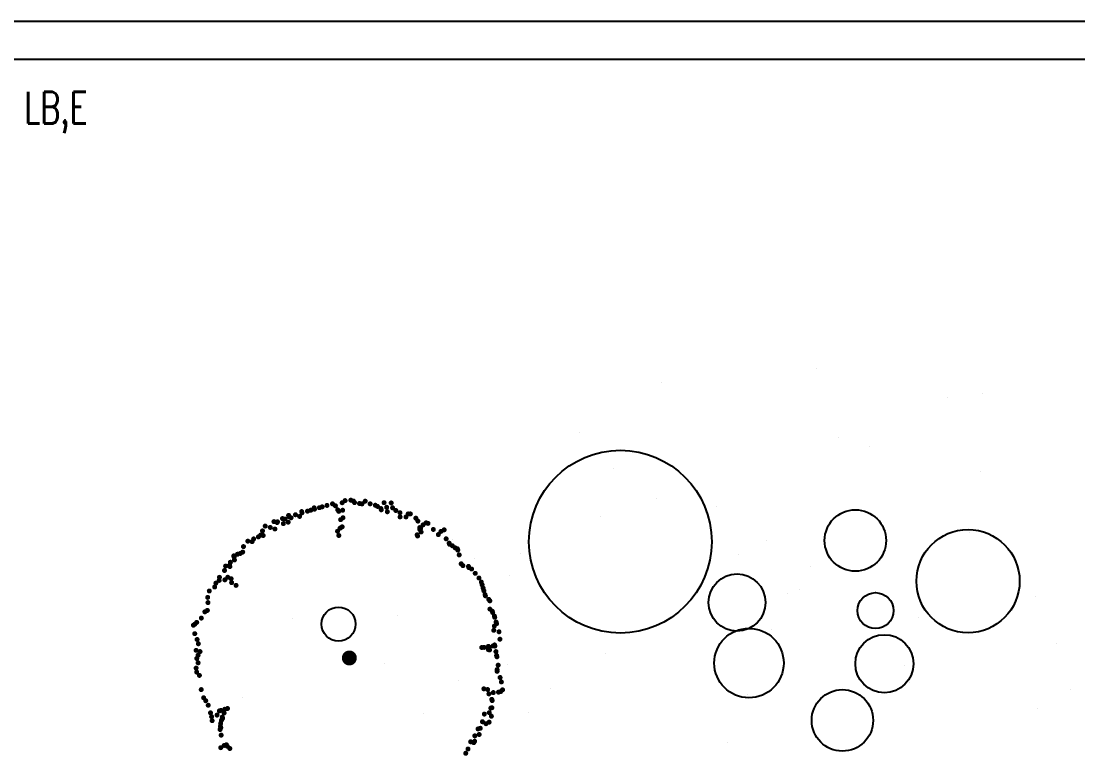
# Model space of a CAD drawing. Extents: x 17.6 to 65.2, y 116.5 to 153.5.
# Drawn here: x 58.643 to 61.991, y 140.579 to 142.894 of the extents above; entities that cross this region are included whole.
import ezdxf

# ---------------------------------------------------------------- set-up
doc = ezdxf.new("R2010")
doc.units = 0
doc.header["$MEASUREMENT"] = 0
doc.layers.get('0').update_dxf_attribs({"linetype": 'CONTINUOUS'})
doc.layers.add('INST_-_AR_CONDICIONADO', color=1, linetype='CONTINUOUS')
doc.layers.add('INST_-_MATRIZ', color=9, linetype='CONTINUOUS')
doc.styles.add('TICK-50', font='ROMANS.SHX', dxfattribs={"height": 0.1, "bigfont": 'alf.shx'})

# ---------------------------------------------------------------- blocks, each defined once
blk = doc.blocks.new('JARDIM02')
at = {"color": 0, "linetype": 'BYBLOCK'}
for p, q in [((-12.088, -13.267), (-12.088, -13.267)), ((-9.457, -13.266), (-9.457, -13.266)), ((-8.974, -13.262), (-8.974, -13.262)), ((-9.977, -13.334), (-9.977, -13.334)), ((-11.335, -13.513), (-11.335, -13.513)), ((-12.148, -13.62), (-12.148, -13.62)), ((-8.892, -13.635), (-8.892, -13.635)), ((-10.777, -13.796), (-10.777, -13.796)), ((-11.898, -14.513), (-11.898, -14.513)), ((-10.106, -14.53), (-10.106, -14.53)), ((-12.798, -14.804), (-12.798, -14.804)), ((-12.066, -14.785), (-12.066, -14.785)), ((-9.684, -14.799), (-9.684, -14.799)), ((-9.508, -14.797), (-9.508, -14.797)), ((-10.903, -15.425), (-10.903, -15.425)), ((-10.719, -15.594), (-10.719, -15.594)), ((-10.714, -15.723), (-10.714, -15.723)), ((-11.28, -15.771), (-11.28, -15.771)), ((-10.413, -15.981), (-10.413, -15.981)), ((-11.226, -16.088), (-11.226, -16.088)), ((-11.747, -16.156), (-11.747, -16.156)), ((-13.105, -16.335), (-13.105, -16.335)), ((-9.849, -16.391), (-9.849, -16.391)), ((-12.003, -16.712), (-12.003, -16.712)), ((-9.445, -16.724), (-9.445, -16.724)), ((-12.412, -17.04), (-12.412, -17.04)), ((-12.855, -17.269), (-12.855, -17.269)), ((-11.991, -17.308), (-11.991, -17.308)), ((-10.651, -17.65), (-10.651, -17.65)), ((-11.86, -18.181), (-11.86, -18.181)), ((-10.472, -18.276), (-10.472, -18.276)), ((-11.675, -18.35), (-11.675, -18.35)), ((-10.304, -18.556), (-10.304, -18.556)), ((-11.94, -18.639), (-11.94, -18.639)), ((-10.825, -18.624), (-10.825, -18.624)), ((-12.183, -18.803), (-12.183, -18.803)), ((-10.805, -19.147), (-10.805, -19.147)), ((-11.605, -19.544), (-11.605, -19.544)), ((-10.588, -19.576), (-10.588, -19.576)), ((-11.183, -19.812), (-11.183, -19.812)), ((-11.877, -20.566), (-11.877, -20.566)), ((-11.261, -21.271), (-11.261, -21.271))]:
    blk.add_line(p, q, dxfattribs=at)
for points, const_width in [([(-11.517, -18.619, 1), (-11.492, -18.619, 1)], 0.025), ([(-11.5, -18.613, 1), (-11.475, -18.613, 1)], 0.025), ([(-11.392, -18.619, 1), (-11.367, -18.619, 1)], 0.025), ([(-11.379, -18.619, 1), (-11.354, -18.619, 1)], 0.025), ([(-11.34, -18.613, 1), (-11.315, -18.613, 1)], 0.025), ([(-11.328, -18.613, 1), (-11.303, -18.613, 1)], 0.025), ([(-11.278, -18.613, 1), (-11.253, -18.613, 1)], 0.025), ([(-11.261, -18.613, 1), (-11.236, -18.613, 1)], 0.025), ([(-11.175, -18.613, 1), (-11.15, -18.613, 1)], 0.025), ([(-11.893, -18.721, 1), (-11.868, -18.721, 1)], 0.025), ([(-11.88, -18.721, 1), (-11.855, -18.721, 1)], 0.025), ([(-11.859, -18.699, 1), (-11.834, -18.699, 1)], 0.025), ([(-11.807, -18.676, 1), (-11.782, -18.676, 1)], 0.025), ([(-11.751, -18.653, 1), (-11.726, -18.653, 1)], 0.025), ([(-11.705, -18.642, 1), (-11.68, -18.642, 1)], 0.025), ([(-11.677, -18.642, 1), (-11.652, -18.642, 1)], 0.025), ([(-11.642, -18.642, 1), (-11.617, -18.642, 1)], 0.025), ([(-11.614, -18.642, 1), (-11.589, -18.642, 1)], 0.025), ([(-11.574, -18.642, 1), (-11.549, -18.642, 1)], 0.025), ([(-11.561, -18.642, 1), (-11.536, -18.642, 1)], 0.025), ([(-11.42, -18.636, 1), (-11.395, -18.636, 1)], 0.025), ([(-11.243, -18.642, 1), (-11.218, -18.642, 1)], 0.025), ([(-11.204, -18.659, 1), (-11.179, -18.659, 1)], 0.025), ([(-11.101, -18.625, 1), (-11.076, -18.625, 1)], 0.025), ([(-11.061, -18.693, 1), (-11.036, -18.693, 1)], 0.025), ([(-11.056, -18.71, 1), (-11.031, -18.71, 1)], 0.025), ([(-11.049, -18.693, 1), (-11.024, -18.693, 1)], 0.025), ([(-10.993, -18.699, 1), (-10.968, -18.699, 1)], 0.025), ([(-10.953, -18.704, 1), (-10.928, -18.704, 1)], 0.025), ([(-10.94, -18.704, 1), (-10.915, -18.704, 1)], 0.025), ([(-10.856, -18.716, 1), (-10.831, -18.716, 1)], 0.025), ([(-12.138, -18.818, 1), (-12.113, -18.818, 1)], 0.025), ([(-12.109, -18.796, 1), (-12.084, -18.796, 1)], 0.025), ([(-12.094, -18.778, 1), (-12.069, -18.778, 1)], 0.025), ([(-12.081, -18.778, 1), (-12.056, -18.778, 1)], 0.025), ([(-12.03, -18.778, 1), (-12.005, -18.778, 1)], 0.025), ([(-11.939, -18.784, 1), (-11.914, -18.784, 1)], 0.025), ([(-11.916, -18.773, 1), (-11.891, -18.773, 1)], 0.025), ([(-11.073, -18.824, 1), (-11.048, -18.824, 1)], 0.025), ([(-11.067, -18.801, 1), (-11.042, -18.801, 1)], 0.025), ([(-11.065, -18.756, 1), (-11.04, -18.756, 1)], 0.025), ([(-11.052, -18.756, 1), (-11.027, -18.756, 1)], 0.025), ([(-11.04, -18.756, 1), (-11.015, -18.756, 1)], 0.025), ([(-11.033, -18.766, 1), (-11.008, -18.766, 1)], 0.025), ([(-11.027, -18.756, 1), (-11.002, -18.756, 1)], 0.025), ([(-10.816, -18.739, 1), (-10.791, -18.739, 1)], 0.025), ([(-10.799, -18.744, 1), (-10.774, -18.744, 1)], 0.025), ([(-10.731, -18.733, 1), (-10.706, -18.733, 1)], 0.025), ([(-10.685, -18.733, 1), (-10.66, -18.733, 1)], 0.025), ([(-10.605, -18.744, 1), (-10.58, -18.744, 1)], 0.025), ([(-10.594, -18.767, 1), (-10.569, -18.767, 1)], 0.025), ([(-10.594, -18.79, 1), (-10.569, -18.79, 1)], 0.025), ([(-12.315, -18.852, 1), (-12.29, -18.852, 1)], 0.025), ([(-12.309, -18.887, 1), (-12.284, -18.887, 1)], 0.025), ([(-12.286, -18.921, 1), (-12.261, -18.921, 1)], 0.025), ([(-12.223, -18.858, 1), (-12.198, -18.858, 1)], 0.025), ([(-12.172, -18.841, 1), (-12.147, -18.841, 1)], 0.025), ([(-12.16, -18.841, 1), (-12.135, -18.841, 1)], 0.025), ([(-10.668, -18.921, 1), (-10.643, -18.921, 1)], 0.025), ([(-10.651, -18.887, 1), (-10.626, -18.887, 1)], 0.025), ([(-10.605, -18.841, 1), (-10.58, -18.841, 1)], 0.025), ([(-10.605, -18.887, 1), (-10.58, -18.887, 1)], 0.025), ([(-10.544, -18.875, 1), (-10.519, -18.875, 1)], 0.025), ([(-10.531, -18.875, 1), (-10.506, -18.875, 1)], 0.025), ([(-10.463, -18.898, 1), (-10.438, -18.898, 1)], 0.025), ([(-10.463, -18.909, 1), (-10.438, -18.909, 1)], 0.025), ([(-10.423, -18.938, 1), (-10.398, -18.938, 1)], 0.025), ([(-10.383, -18.927, 1), (-10.358, -18.927, 1)], 0.025), ([(-12.434, -19.006, 1), (-12.409, -19.006, 1)], 0.025), ([(-12.423, -18.989, 1), (-12.398, -18.989, 1)], 0.025), ([(-12.423, -19.041, 1), (-12.398, -19.041, 1)], 0.025), ([(-12.349, -18.955, 1), (-12.324, -18.955, 1)], 0.025), ([(-10.423, -18.989, 1), (-10.398, -18.989, 1)], 0.025), ([(-10.423, -18.989, 1), (-10.398, -18.989, 1)], 0.025), ([(-10.355, -19.029, 1), (-10.33, -19.029, 1)], 0.025), ([(-10.332, -18.966, 1), (-10.307, -18.966, 1)], 0.025), ([(-10.326, -19.001, 1), (-10.301, -19.001, 1)], 0.025), ([(-12.571, -19.154, 1), (-12.546, -19.154, 1)], 0.025), ([(-12.565, -19.132, 1), (-12.54, -19.132, 1)], 0.025), ([(-12.508, -19.092, 1), (-12.483, -19.092, 1)], 0.025), ([(-12.474, -19.08, 1), (-12.449, -19.08, 1)], 0.025), ([(-12.406, -19.08, 1), (-12.381, -19.08, 1)], 0.025), ([(-12.394, -19.075, 1), (-12.369, -19.075, 1)], 0.025), ([(-12.389, -19.086, 1), (-12.364, -19.086, 1)], 0.025), ([(-12.36, -19.08, 1), (-12.335, -19.08, 1)], 0.025), ([(-12.343, -19.126, 1), (-12.318, -19.126, 1)], 0.025), ([(-12.331, -19.126, 1), (-12.306, -19.126, 1)], 0.025), ([(-10.298, -19.069, 1), (-10.273, -19.069, 1)], 0.025), ([(-10.298, -19.092, 1), (-10.273, -19.092, 1)], 0.025), ([(-10.241, -19.097, 1), (-10.216, -19.097, 1)], 0.025), ([(-10.241, -19.143, 1), (-10.216, -19.143, 1)], 0.025), ([(-12.605, -19.229, 1), (-12.58, -19.229, 1)], 0.025), ([(-12.605, -19.229, 1), (-12.58, -19.229, 1)], 0.025), ([(-12.565, -19.24, 1), (-12.54, -19.24, 1)], 0.025), ([(-12.548, -19.183, 1), (-12.523, -19.183, 1)], 0.025), ([(-10.195, -19.2, 1), (-10.17, -19.2, 1)], 0.025), ([(-10.189, -19.16, 1), (-10.164, -19.16, 1)], 0.025), ([(-10.178, -19.172, 1), (-10.153, -19.172, 1)], 0.025), ([(-10.133, -19.246, 1), (-10.108, -19.246, 1)], 0.025), ([(-12.748, -19.354, 1), (-12.723, -19.354, 1)], 0.025), ([(-12.725, -19.286, 1), (-12.7, -19.286, 1)], 0.025), ([(-12.696, -19.342, 1), (-12.671, -19.342, 1)], 0.025), ([(-12.674, -19.286, 1), (-12.649, -19.286, 1)], 0.025), ([(-12.651, -19.348, 1), (-12.626, -19.348, 1)], 0.025), ([(-12.639, -19.263, 1), (-12.614, -19.263, 1)], 0.025), ([(-10.098, -19.28, 1), (-10.073, -19.28, 1)], 0.025), ([(-12.748, -19.445, 1), (-12.723, -19.445, 1)], 0.025), ([(-12.731, -19.428, 1), (-12.706, -19.428, 1)], 0.025), ([(-12.7, -19.401, 1), (-12.675, -19.401, 1)], 0.025), ([(-12.687, -19.401, 1), (-12.662, -19.401, 1)], 0.025), ([(-12.816, -19.531, 1), (-12.791, -19.531, 1)], 0.025), ([(-12.799, -19.57, 1), (-12.774, -19.57, 1)], 0.025), ([(-12.776, -19.491, 1), (-12.751, -19.491, 1)], 0.025), ([(-12.867, -19.667, 1), (-12.842, -19.667, 1)], 0.025), ([(-12.85, -19.644, 1), (-12.825, -19.644, 1)], 0.025), ([(-12.833, -19.639, 1), (-12.808, -19.639, 1)], 0.025), ([(-12.81, -19.593, 1), (-12.785, -19.593, 1)], 0.025), ([(-12.879, -19.724, 1), (-12.854, -19.724, 1)], 0.025), ([(-12.867, -19.758, 1), (-12.842, -19.758, 1)], 0.025), ([(-12.793, -19.775, 1), (-12.768, -19.775, 1)], 0.025), ([(-12.719, -19.793, 1), (-12.694, -19.793, 1)], 0.025), ([(-12.884, -19.855, 1), (-12.859, -19.855, 1)], 0.025), ([(-12.856, -19.832, 1), (-12.831, -19.832, 1)], 0.025), ([(-12.81, -19.821, 1), (-12.785, -19.821, 1)], 0.025), ([(-12.793, -19.815, 1), (-12.768, -19.815, 1)], 0.025), ([(-12.708, -19.821, 1), (-12.683, -19.821, 1)], 0.025), ([(-12.634, -19.827, 1), (-12.609, -19.827, 1)], 0.025), ([(-12.628, -19.85, 1), (-12.603, -19.85, 1)], 0.025), ([(-12.605, -19.884, 1), (-12.58, -19.884, 1)], 0.025), ([(-12.605, -19.884, 1), (-12.58, -19.884, 1)], 0.025), ([(-12.56, -19.884, 1), (-12.535, -19.884, 1)], 0.025), ([(-12.884, -19.912, 1), (-12.859, -19.912, 1)], 0.025), ([(-12.884, -19.963, 1), (-12.859, -19.963, 1)], 0.025), ([(-12.884, -19.992, 1), (-12.859, -19.992, 1)], 0.025), ([(-12.897, -20.043, 1), (-12.872, -20.043, 1)], 0.025), ([(-12.884, -20.043, 1), (-12.859, -20.043, 1)], 0.025), ([(-12.884, -20.083, 1), (-12.859, -20.083, 1)], 0.025), ([(-11.374, -20.131, 1), (-11.299, -20.131, 1)], 0.075), ([(-12.897, -20.174, 1), (-12.872, -20.174, 1)], 0.025), ([(-12.884, -20.117, 1), (-12.859, -20.117, 1)], 0.025), ([(-12.884, -20.174, 1), (-12.859, -20.174, 1)], 0.025), ([(-12.856, -20.208, 1), (-12.831, -20.208, 1)], 0.025), ([(-12.897, -20.311, 1), (-12.872, -20.311, 1)], 0.025), ([(-12.884, -20.243, 1), (-12.859, -20.243, 1)], 0.025), ([(-12.884, -20.311, 1), (-12.859, -20.311, 1)], 0.025), ([(-12.867, -20.294, 1), (-12.842, -20.294, 1)], 0.025), ([(-12.884, -20.379, 1), (-12.859, -20.379, 1)], 0.025), ([(-12.873, -20.357, 1), (-12.848, -20.357, 1)], 0.025), ([(-12.833, -20.334, 1), (-12.808, -20.334, 1)], 0.025), ([(-12.833, -20.385, 1), (-12.808, -20.385, 1)], 0.025), ([(-12.879, -20.47, 1), (-12.854, -20.47, 1)], 0.025), ([(-12.867, -20.436, 1), (-12.842, -20.436, 1)], 0.025), ([(-12.861, -20.442, 1), (-12.836, -20.442, 1)], 0.025), ([(-12.833, -20.522, 1), (-12.808, -20.522, 1)], 0.025), ([(-12.805, -20.482, 1), (-12.78, -20.482, 1)], 0.025), ([(-12.861, -20.567, 1), (-12.836, -20.567, 1)], 0.025), ([(-12.822, -20.607, 1), (-12.797, -20.607, 1)], 0.025), ([(-12.787, -20.636, 1), (-12.762, -20.636, 1)], 0.025), ([(-12.776, -20.613, 1), (-12.751, -20.613, 1)], 0.025), ([(-12.776, -20.664, 1), (-12.751, -20.664, 1)], 0.025), ([(-12.77, -20.715, 1), (-12.745, -20.715, 1)], 0.025), ([(-12.748, -20.738, 1), (-12.723, -20.738, 1)], 0.025), ([(-12.765, -20.778, 1), (-12.74, -20.778, 1)], 0.025), ([(-12.725, -20.835, 1), (-12.7, -20.835, 1)], 0.025), ([(-12.674, -20.858, 1), (-12.649, -20.858, 1)], 0.025), ([(-12.668, -20.886, 1), (-12.643, -20.886, 1)], 0.025), ([(-12.668, -20.915, 1), (-12.643, -20.915, 1)], 0.025), ([(-12.663, -20.955, 1), (-12.638, -20.955, 1)], 0.025), ([(-12.651, -20.955, 1), (-12.626, -20.955, 1)], 0.025), ([(-12.622, -20.96, 1), (-12.597, -20.96, 1)], 0.025), ([(-12.611, -21.006, 1), (-12.586, -21.006, 1)], 0.025), ([(-12.588, -21.063, 1), (-12.563, -21.063, 1)], 0.025), ([(-12.583, -21.023, 1), (-12.558, -21.023, 1)], 0.025), ([(-12.571, -21.023, 1), (-12.546, -21.023, 1)], 0.025), ([(-12.451, -21.046, 1), (-12.426, -21.046, 1)], 0.025), ([(-12.411, -21.052, 1), (-12.386, -21.052, 1)], 0.025), ([(-12.372, -21.017, 1), (-12.347, -21.017, 1)], 0.025), ([(-12.548, -21.086, 1), (-12.523, -21.086, 1)], 0.025), ([(-12.497, -21.154, 1), (-12.472, -21.154, 1)], 0.025), ([(-12.474, -21.074, 1), (-12.449, -21.074, 1)], 0.025), ([(-12.468, -21.166, 1), (-12.443, -21.166, 1)], 0.025), ([(-12.457, -21.109, 1), (-12.432, -21.109, 1)], 0.025), ([(-12.451, -21.205, 1), (-12.426, -21.205, 1)], 0.025), ([(-12.417, -21.228, 1), (-12.392, -21.228, 1)], 0.025), ([(-12.394, -21.291, 1), (-12.369, -21.291, 1)], 0.025), ([(-12.337, -21.325, 1), (-12.312, -21.325, 1)], 0.025), ([(-12.286, -21.337, 1), (-12.261, -21.337, 1)], 0.025), ([(-12.212, -21.365, 1), (-12.187, -21.365, 1)], 0.025), ([(-12.206, -21.393, 1), (-12.181, -21.393, 1)], 0.025), ([(-12.155, -21.445, 1), (-12.13, -21.445, 1)], 0.025), ([(-11.209, -21.45, 1), (-11.184, -21.45, 1)], 0.025), ([(-11.209, -21.479, 1), (-11.184, -21.479, 1)], 0.025), ([(-12.127, -21.502, 1), (-12.102, -21.502, 1)], 0.025), ([(-12.115, -21.525, 1), (-12.09, -21.525, 1)], 0.025), ([(-12.109, -21.542, 1), (-12.084, -21.542, 1)], 0.025), ([(-12.024, -21.553, 1), (-11.999, -21.553, 1)], 0.025), ([(-11.961, -21.547, 1), (-11.936, -21.547, 1)], 0.025), ([(-11.916, -21.547, 1), (-11.891, -21.547, 1)], 0.025), ([(-11.859, -21.587, 1), (-11.834, -21.587, 1)], 0.025), ([(-11.836, -21.553, 1), (-11.811, -21.553, 1)], 0.025), ([(-11.807, -21.582, 1), (-11.782, -21.582, 1)], 0.025), ([(-11.209, -21.519, 1), (-11.184, -21.519, 1)], 0.025), ([(-11.209, -21.536, 1), (-11.184, -21.536, 1)], 0.025), ([(-11.175, -21.496, 1), (-11.15, -21.496, 1)], 0.025), ([(-11.175, -21.57, 1), (-11.15, -21.57, 1)], 0.025), ([(-11.141, -21.525, 1), (-11.116, -21.525, 1)], 0.025), ([(-11.128, -21.525, 1), (-11.103, -21.525, 1)], 0.025), ([(-11.113, -21.542, 1), (-11.088, -21.542, 1)], 0.025), ([(-11.084, -21.559, 1), (-11.059, -21.559, 1)], 0.025), ([(-11.056, -21.57, 1), (-11.031, -21.57, 1)], 0.025), ([(-11.043, -21.57, 1), (-11.018, -21.57, 1)], 0.025), ([(-11.027, -21.582, 1), (-11.002, -21.582, 1)], 0.025), ([(-10.97, -21.587, 1), (-10.945, -21.587, 1)], 0.025), ([(-10.97, -21.587, 1), (-10.945, -21.587, 1)], 0.025), ([(-10.862, -21.564, 1), (-10.837, -21.564, 1)], 0.025), ([(-10.862, -21.587, 1), (-10.837, -21.587, 1)], 0.025), ([(-10.845, -21.559, 1), (-10.82, -21.559, 1)], 0.025), ([(-10.816, -21.542, 1), (-10.791, -21.542, 1)], 0.025), ([(-11.779, -21.604, 1), (-11.754, -21.604, 1)], 0.025), ([(-11.733, -21.604, 1), (-11.708, -21.604, 1)], 0.025), ([(-11.688, -21.638, 1), (-11.663, -21.638, 1)], 0.025), ([(-11.648, -21.644, 1), (-11.623, -21.644, 1)], 0.025), ([(-11.608, -21.627, 1), (-11.583, -21.627, 1)], 0.025), ([(-11.466, -21.65, 1), (-11.441, -21.65, 1)], 0.025), ([(-11.38, -21.65, 1), (-11.355, -21.65, 1)], 0.025), ([(-11.346, -21.638, 1), (-11.321, -21.638, 1)], 0.025), ([(-11.295, -21.627, 1), (-11.27, -21.627, 1)], 0.025), ([(-11.215, -21.627, 1), (-11.19, -21.627, 1)], 0.025), ([(-11.175, -21.627, 1), (-11.15, -21.627, 1)], 0.025), ([(-11.135, -21.633, 1), (-11.11, -21.633, 1)], 0.025), ([(-10.85, -21.627, 1), (-10.825, -21.627, 1)], 0.025)]:
    blk.add_lwpolyline(points, format="xyb", close=True, dxfattribs=dict(at, const_width=const_width))
for centre, radius in [((-10.315, -13.945), 0.519), ((-11.028, -14.916), 0.309), ((-10.294, -14.921), 0.181), ((-9.757, -14.987), 0.292), ((-9.33, -15.553), 0.309), ((-10.767, -16.234), 0.287), ((-10.149, -16.291), 0.349), ((-11.686, -17.186), 0.919), ((-11.694, -20.139), 0.172)]:
    blk.add_circle(centre, radius, dxfattribs=at)

msp = doc.modelspace()

# ---------------------------------------------------------------- linework, layer by layer
at = {"layer": 'INST_-_MATRIZ'}
for p, q in [((57.6433, 142.8942), (63.1633, 142.8942)), ((57.6433, 142.7742), (63.0433, 142.7742))]:
    msp.add_line(p, q, dxfattribs=at)

# ---------------------------------------------------------------- block references
at = {"layer": 'INST_-_MATRIZ', "xscale": 0.3150000000000019, "yscale": 0.3150000000000019, "zscale": 0.3150000000000019, "rotation": 286.4532352402923}
msp.add_blockref('JARDIM02', (66.7756, 139.248), dxfattribs=at)

# ---------------------------------------------------------------- texts
at = {"layer": 'INST_-_AR_CONDICIONADO', "color": 3, "style": 'TICK-50', "width": 0.7}
msp.add_text('LB,E', height=0.1, dxfattribs=at).set_placement((58.6526, 142.5699))

doc.saveas('drawing.dxf')
